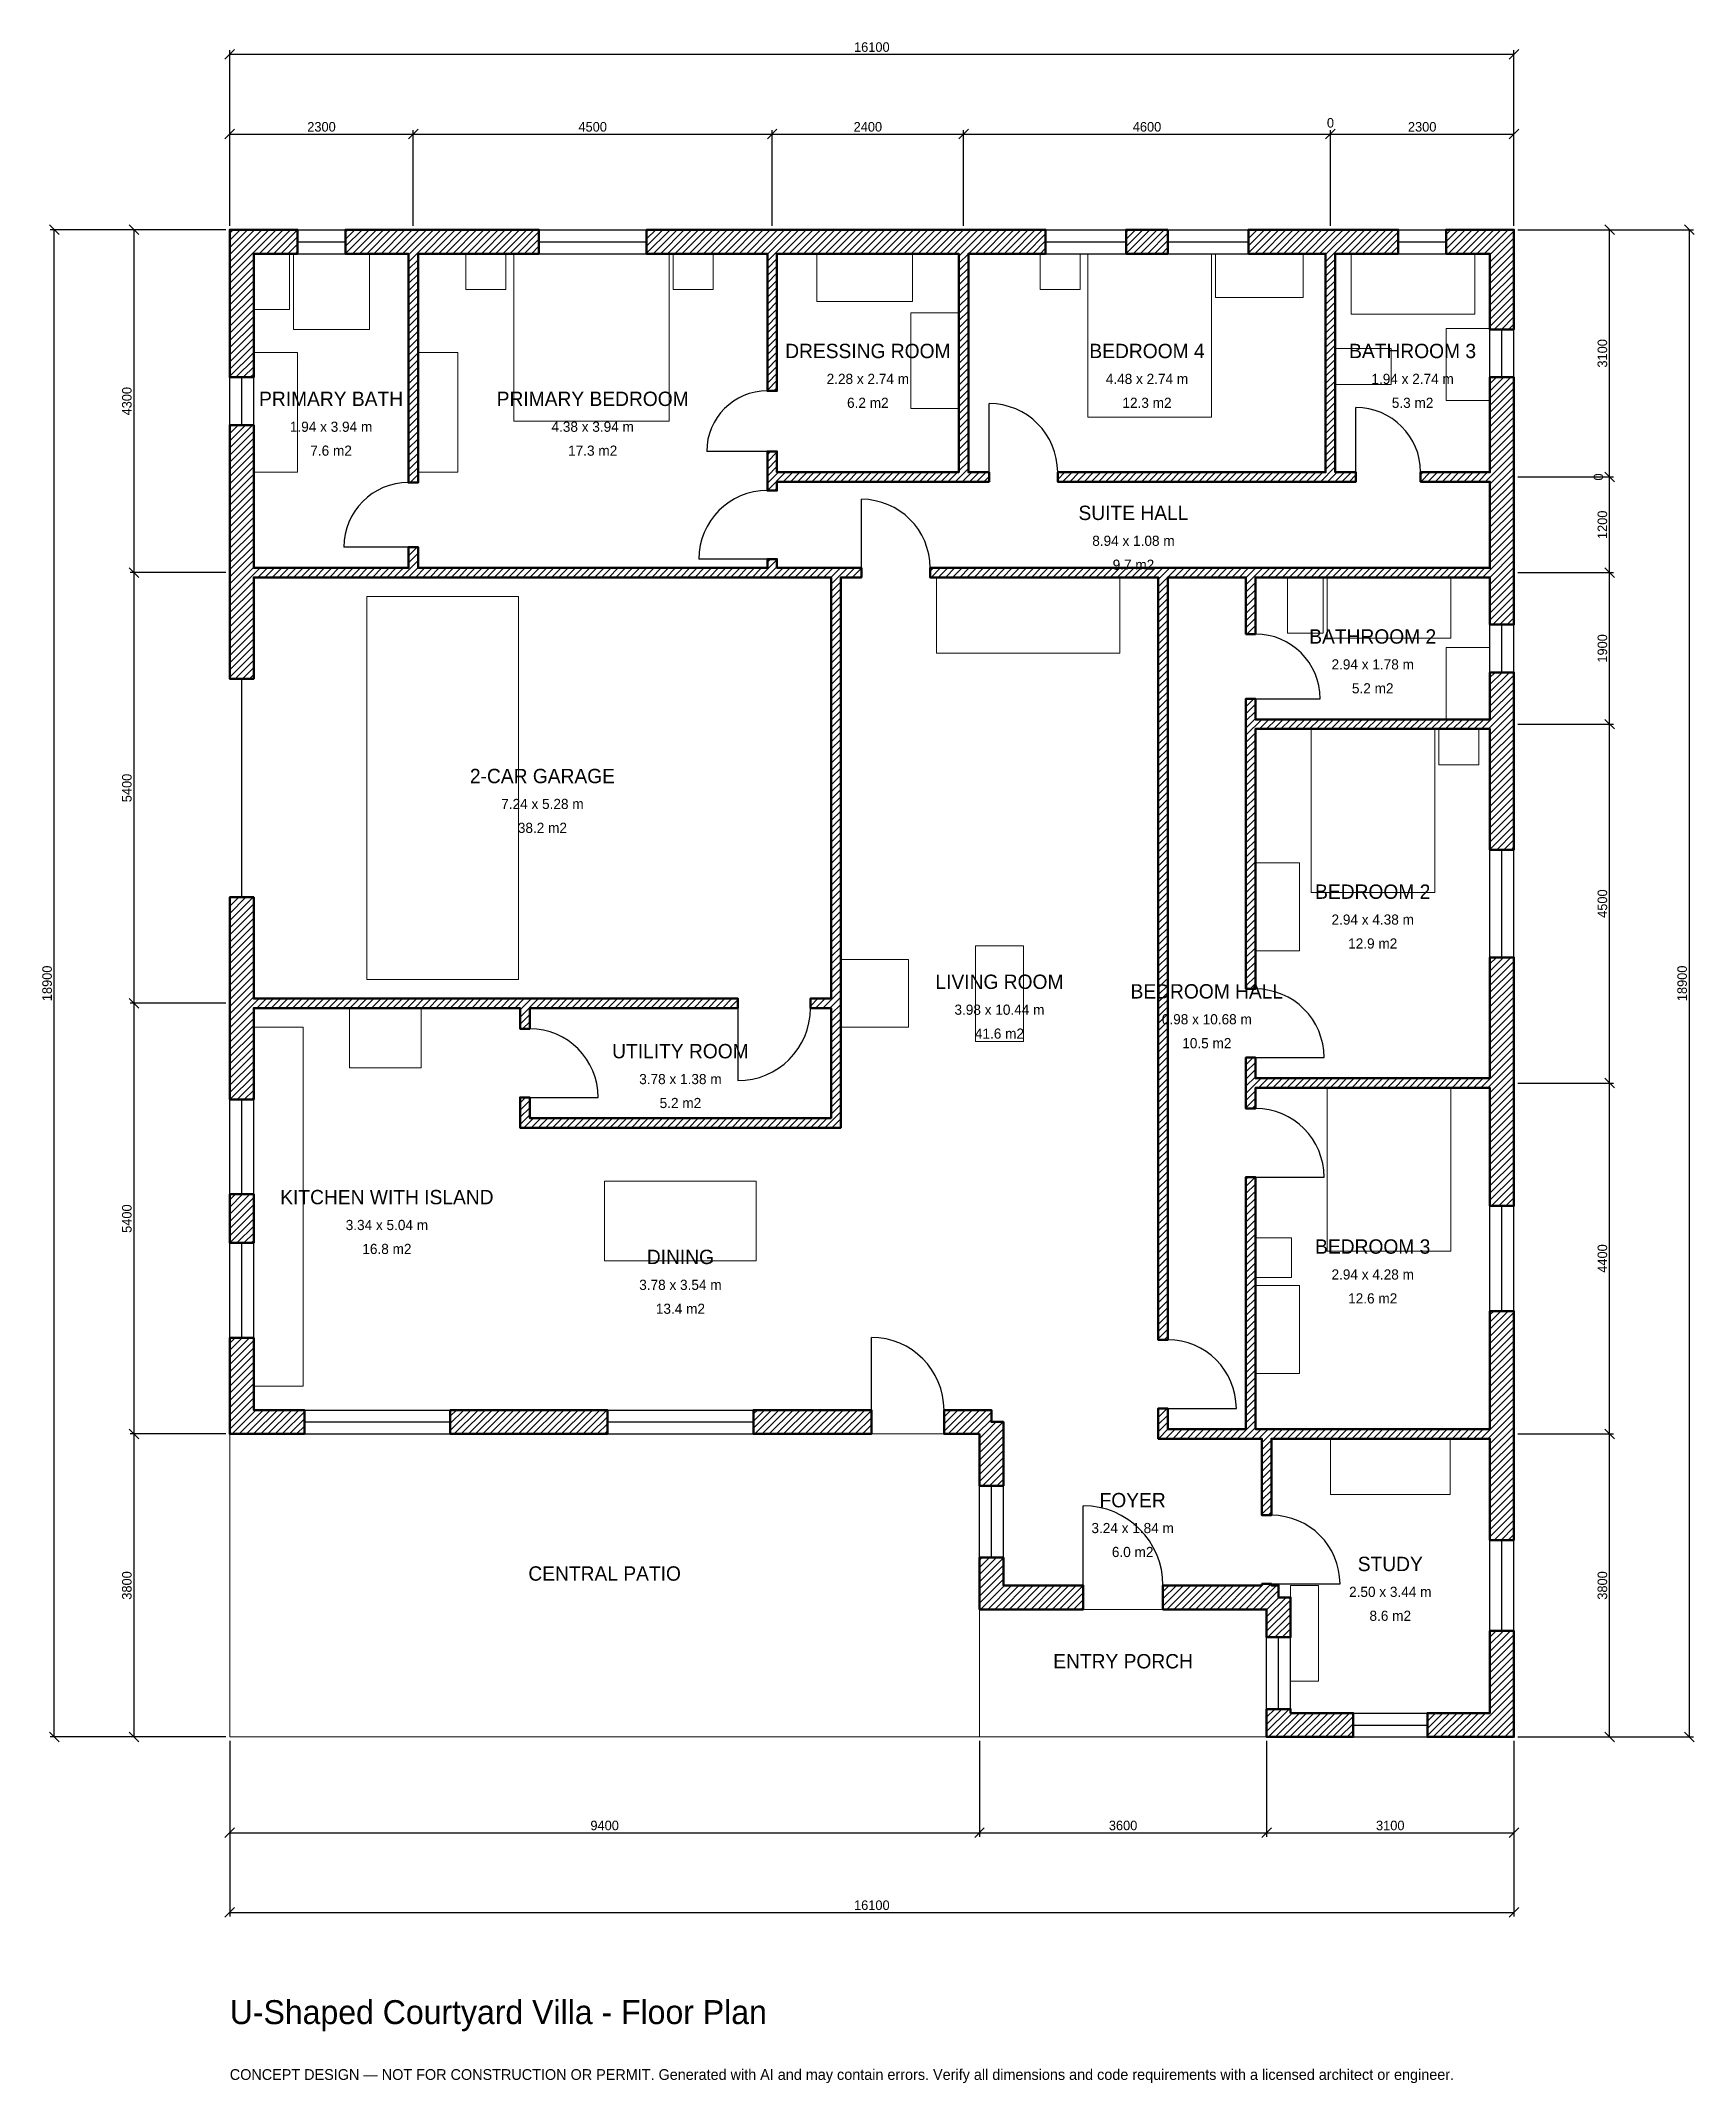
# Model space of a CAD drawing. Header units: millimetres. Extents: x -2369 to 18360, y -4341 to 21269.
import ezdxf
from ezdxf.enums import TextEntityAlignment as Align

# ---------------------------------------------------------------- set-up
doc = ezdxf.new("R2010")
doc.units = ezdxf.units.MM
doc.linetypes.add('DASHED', pattern=[1.524, 1.27, -0.254])
for name, color, linetype, lineweight in [('A-ANNO-DIMS', 1, 'Continuous', 13), ('A-ANNO-TEXT', 7, 'Continuous', 18), ('A-AREA-IDEN', 7, 'Continuous', 18), ('A-DOOR', 2, 'Continuous', 25), ('A-FLOR-FIXT', 9, 'Continuous', 13), ('A-FURN', 9, 'Continuous', 13), ('A-GLAZ', 4, 'Continuous', 25), ('A-SITE-PAVE', 8, 'Continuous', 13), ('A-WALL', 7, 'Continuous', 50), ('A-WALL-PATT', 8, 'Continuous', 13)]:
    doc.layers.add(name, color=color, linetype=linetype, lineweight=lineweight)
doc.dimstyles.new('PLAN', dxfattribs={"dimtxt": 120, "dimasz": 80, "dimexe": 50, "dimexo": 50, "dimgap": 30, "dimtad": 1, "dimdec": 0, "dimtsz": 60, "dimcen": 2.5, "dimclrd": 1, "dimclre": 1, "dimazin": 3, "dimtfac": 1, "dimtmove": 0, "dimatfit": 3})

msp = doc.modelspace()

# ---------------------------------------------------------------- hatches: boundary and pattern name
at = {"layer": 'A-WALL-PATT'}
h = msp.add_hatch(dxfattribs=at)
h.set_pattern_fill('ANSI31', color=8, scale=20)
h.paths.add_polyline_path([(0, 3799.999), (0, 3800), (-0.001, 3800), (-0.001, 4100), (0, 4100), (0, 5005), (300, 5005), (300, 4100), (935, 4100), (935, 3800), (300, 3800), (300, 3799.999), (0, 3799.999)])
h.paths.add_polyline_path([(0, 6805), (300, 6805), (300, 6195), (0, 6195), (0, 6805)])
h.paths.add_polyline_path([(0, 9050), (0, 9140), (-0.001, 9140), (-0.001, 9260), (0, 9260), (0, 9350), (0, 10530), (300, 10530), (300, 9350), (300, 9260), (3640, 9260), (3760, 9260), (6370, 9260), (6370, 9140), (3760, 9140), (3760, 8880), (3640, 8880), (3640, 9140), (300, 9140), (300, 9050), (300, 7995), (0, 7995), (0, 9050)])
h.paths.add_polyline_path([(0, 14450), (0, 14540), (-0.001, 14540), (-0.001, 14660), (0, 14660), (0, 14750), (0, 16450), (300, 16450), (300, 14750), (300, 14660), (2240, 14660), (2240, 14920), (2360, 14920), (2360, 14660), (6740, 14660), (6740, 14770), (6860, 14770), (6860, 14660), (7540, 14660), (7540, 14660), (7920, 14660), (7920, 14540), (7660, 14540), (7660, 14540), (7660, 9260), (7660, 9140), (7660, 7760), (7660, 7640), (7660, 7640), (3640, 7640), (3640, 7640), (3640, 7760), (3640, 8020), (3760, 8020), (3760, 7760), (7540, 7760), (7540, 9140), (7280, 9140), (7280, 9260), (7540, 9260), (7540, 14540), (6860, 14540), (6740, 14540), (2360, 14540), (2240, 14540), (300, 14540), (300, 14450), (300, 13270), (0, 13270), (0, 14450)])
h.paths.add_polyline_path([(0, 18600), (-0.001, 18600), (-0.001, 18900), (0, 18900), (0, 18900.001), (300, 18900.001), (300, 18900), (850, 18900), (850, 18600), (300, 18600), (300, 17050), (0, 17050), (0, 18600)])
h.paths.add_polyline_path([(2150, 18900), (2240, 18900), (2240, 18900.001), (2360, 18900.001), (2360, 18900), (2450, 18900), (3875, 18900), (3875, 18600), (2450, 18600), (2360, 18600), (2360, 15730), (2240, 15730), (2240, 18600), (2150, 18600), (1450, 18600), (1450, 18900), (2150, 18900)])
h.paths.add_polyline_path([(6650, 18900), (6650, 18900), (6740, 18900), (6740, 18900.001), (6860, 18900.001), (6860, 18900), (9050, 18900), (9140, 18900), (9140, 18900.001), (9260, 18900.001), (9260, 18900), (9350, 18900), (10228.333, 18900), (10228.333, 18600), (9350, 18600), (9260, 18600), (9260, 15860), (9520, 15860), (9520, 15740), (9260, 15740), (9140, 15740), (6860, 15740), (6860, 15630), (6740, 15630), (6740, 15740), (6740, 15740), (6740, 15860), (6740, 16120), (6860, 16120), (6860, 15860), (9140, 15860), (9140, 18600), (9050, 18600), (6950, 18600), (6950, 18600), (6860, 18600), (6860, 16880), (6740, 16880), (6740, 18600), (5225, 18600), (5225, 18900), (6650, 18900)])
h.paths.add_polyline_path([(11761.667, 18900), (11761.667, 18600), (11238.333, 18600), (11238.333, 18900), (11761.667, 18900)])
h.paths.add_polyline_path([(13650, 18900), (13740, 18900), (13740, 18900.001), (13860, 18900.001), (13860, 18900), (13950, 18900), (14650, 18900), (14650, 18600), (13950, 18600), (13860, 18600), (13860, 15860), (14120, 15860), (14120, 15740), (13860, 15740), (13740, 15740), (10380, 15740), (10380, 15860), (13740, 15860), (13740, 18600), (13650, 18600), (12771.667, 18600), (12771.667, 18900), (13650, 18900)])
h.paths.add_polyline_path([(15800, 18900), (15800, 18900.001), (16100, 18900.001), (16100, 18900), (16100.001, 18900), (16100.001, 18600), (16100, 18600), (16100, 17650), (15800, 17650), (15800, 18600), (15250, 18600), (15250, 18900), (15800, 18900)])
h.paths.add_polyline_path([(16100, 15950), (16100, 15860), (16100.001, 15860), (16100.001, 15740), (16100, 15740), (16100, 15650), (16100, 14750), (16100, 14660), (16100.001, 14660), (16100.001, 14540), (16100, 14540), (16100, 14450), (16100, 13950), (15800, 13950), (15800, 14450), (15800, 14540), (12860, 14540), (12860, 13830), (12740, 13830), (12740, 14540), (11760, 14540), (11760, 4980), (11640, 4980), (11640, 14540), (8780, 14540), (8780, 14660), (11640, 14660), (11760, 14660), (12860, 14660), (12860, 14660), (15800, 14660), (15800, 14750), (15800, 15650), (15800, 15740), (14930, 15740), (14930, 15860), (15800, 15860), (15800, 15950), (15800, 17050), (16100, 17050), (16100, 15950)])
h.paths.add_polyline_path([(16100, 12850), (16100, 12760), (16100.001, 12760), (16100.001, 12640), (16100, 12640), (16100, 12550), (16100, 11125), (15800, 11125), (15800, 12550), (15800, 12640), (12860, 12640), (12860, 9380), (12740, 9380), (12740, 12640), (12740, 12760), (12740, 13020), (12860, 13020), (12860, 12760), (15800, 12760), (15800, 12850), (15800, 13350), (16100, 13350), (16100, 12850)])
h.paths.add_polyline_path([(16100, 8350), (16100, 8260), (16100.001, 8260), (16100.001, 8140), (16100, 8140), (16100, 8050), (16100, 6660), (15800, 6660), (15800, 8050), (15800, 8140), (12860, 8140), (12860, 7880), (12740, 7880), (12740, 8140), (12740, 8260), (12740, 8520), (12860, 8520), (12860, 8260), (15800, 8260), (15800, 8350), (15800, 9775), (16100, 9775), (16100, 8350)])
h.paths.add_polyline_path([(16100, 3950), (16100, 3860), (16100.001, 3860), (16100.001, 3740), (16100, 3740), (16100, 3650), (16100, 2470), (15800, 2470), (15800, 3650), (15800, 3740), (13060, 3740), (13060, 2780), (12940, 2780), (12940, 3740), (12940, 3740), (12860, 3740), (12860, 3740), (12740, 3740), (12740, 3740), (11760, 3740), (11760, 3740), (11640, 3740), (11640, 3740), (11640, 3860), (11640, 4120), (11760, 4120), (11760, 3860), (12740, 3860), (12740, 7020), (12860, 7020), (12860, 3860), (13060, 3860), (13060, 3860), (15800, 3860), (15800, 3950), (15800, 5340), (16100, 5340), (16100, 3950)])
h.paths.add_polyline_path([(16100, 300), (16100.001, 300), (16100.001, 0), (16100, 0), (16100, -0.001), (15800, -0.001), (15800, 0), (15015, 0), (15015, 300), (15800, 300), (15800, 1330), (16100, 1330), (16100, 300)])
h.paths.add_polyline_path([(13300, 0), (13300, -0.001), (13000, -0.001), (13000, 0), (12999.999, 0), (12999.999, 300), (13000, 300), (13000, 350), (13300, 350), (13300, 300), (14085, 300), (14085, 0), (13300, 0)])
h.paths.add_polyline_path([(13000, 1540), (12999.999, 1540), (12999.999, 1599.999), (12940, 1599.999), (12940, 1600), (11700, 1600), (11700, 1900), (12940, 1900), (12940, 1920), (13060, 1920), (13060, 1900), (13150, 1900), (13150, 1750), (13300, 1750), (13300, 1250), (13000, 1250), (13000, 1540)])
h.paths.add_polyline_path([(9700, 1600), (9700, 1599.999), (9400, 1599.999), (9400, 1600), (9399.999, 1600), (9399.999, 1900), (9400, 1900), (9400, 2250), (9700, 2250), (9700, 1900), (10700, 1900), (10700, 1600), (9700, 1600)])
h.paths.add_polyline_path([(9400, 3800), (8955, 3800), (8955, 4100), (9550, 4100), (9550, 3950), (9700, 3950), (9700, 3150), (9400, 3150), (9400, 3800)])
h.paths.add_polyline_path([(7750, 3800), (7450, 3800), (6565, 3800), (6565, 4100), (7450, 4100), (7750, 4100), (8045, 4100), (8045, 3800), (7750, 3800)])
h.paths.add_polyline_path([(3850, 3800), (3550, 3800), (2765, 3800), (2765, 4100), (3550, 4100), (3850, 4100), (4735, 4100), (4735, 3800), (3850, 3800)])

# ---------------------------------------------------------------- linework, layer by layer
at = {"layer": 'A-DOOR'}
for p, q in [((9520, 15860), (9520, 16720)), ((14120, 15860), (14120, 16670)), ((6740, 16120), (5980, 16120)), ((7920, 14660), (7920, 15520)), ((2240, 14920), (1430, 14920)), ((6740, 14770), (5880, 14770)), ((12860, 13020), (13670, 13020)), ((6370, 9140), (6370, 8230)), ((12860, 8520), (13720, 8520)), ((3760, 8020), (4620, 8020)), ((12860, 7020), (13720, 7020)), ((8045, 4100), (8045, 5010)), ((11760, 4120), (12620, 4120)), ((10700, 1900), (10700, 2900)), ((13060, 1920), (13920, 1920))]:
    msp.add_line(p, q, dxfattribs=at)
at = {"layer": 'A-DOOR', "linetype": 'DASHED'}
msp.add_line((150, 10530), (150, 13270), dxfattribs=at)
at = {"layer": 'A-DOOR'}
for centre, radius, start, end in [((6740, 16120), 760, 90, 180), ((9520, 15860), 860, 0, 90), ((14120, 15860), 810, 0, 90), ((2240, 14920), 810, 90, 180), ((6740, 14770), 860, 90, 180), ((7920, 14660), 860, 0, 90), ((12860, 13020), 810, 0, 90), ((12860, 8520), 860, 0, 90), ((6370, 9140), 910, 270, 360), ((3760, 8020), 860, 0, 90), ((12860, 7020), 860, 0, 90), ((8045, 4100), 910, 0, 90), ((11760, 4120), 860, 0, 90), ((10700, 1900), 1000, 0, 90), ((13060, 1920), 860, 0, 90)]:
    msp.add_arc(centre, radius, start, end, dxfattribs=at)
at = {"layer": 'A-FLOR-FIXT'}
for points in [[(300, 17900), (750, 17900), (750, 18600), (300, 18600)], [(800, 17650), (1750, 17650), (1750, 18600), (800, 18600)], [(14060, 17840), (15610, 17840), (15610, 18600), (14060, 18600)], [(15250, 16760), (15800, 16760), (15800, 17660), (15250, 17660)], [(300, 15860), (850, 15860), (850, 17360), (300, 17360)], [(13860, 16960), (14560, 16960), (14560, 17410), (13860, 17410)], [(13260, 13840), (13710, 13840), (13710, 14540), (13260, 14540)], [(13760, 13780), (15310, 13780), (15310, 14540), (13760, 14540)], [(15250, 12760), (15800, 12760), (15800, 13660), (15250, 13660)], [(300, 4400), (920, 4400), (920, 8900), (300, 8900)]]:
    msp.add_lwpolyline(points, close=True, dxfattribs=at)
at = {"layer": 'A-FURN'}
for points in [[(2960, 18150), (3460, 18150), (3460, 18600), (2960, 18600)], [(3560, 16500), (5510, 16500), (5510, 18600), (3560, 18600)], [(5560, 18150), (6060, 18150), (6060, 18600), (5560, 18600)], [(7360, 18000), (8560, 18000), (8560, 18600), (7360, 18600)], [(10160, 18150), (10660, 18150), (10660, 18600), (10160, 18600)], [(10760, 16550), (12310, 16550), (12310, 18600), (10760, 18600)], [(12360, 18050), (13460, 18050), (13460, 18600), (12360, 18600)], [(8540, 16660), (9140, 16660), (9140, 17860), (8540, 17860)], [(2360, 15860), (2860, 15860), (2860, 17360), (2360, 17360)], [(8860, 13590), (11160, 13590), (11160, 14540), (8860, 14540)], [(1720, 9500), (3620, 9500), (3620, 14300), (1720, 14300)], [(13560, 10590), (15110, 10590), (15110, 12640), (13560, 12640)], [(15160, 12190), (15660, 12190), (15660, 12640), (15160, 12640)], [(12860, 9860), (13410, 9860), (13410, 10960), (12860, 10960)], [(7660, 8900), (8510, 8900), (8510, 9750), (7660, 9750)], [(9350, 8720), (9950, 8720), (9950, 9920), (9350, 9920)], [(1500, 8390), (2400, 8390), (2400, 9140), (1500, 9140)], [(13760, 6090), (15310, 6090), (15310, 8140), (13760, 8140)], [(4700, 5970), (6600, 5970), (6600, 6970), (4700, 6970)], [(12860, 5760), (13310, 5760), (13310, 6260), (12860, 6260)], [(12860, 4560), (13410, 4560), (13410, 5660), (12860, 5660)], [(13800, 3040), (15300, 3040), (15300, 3740), (13800, 3740)], [(13300, 700), (13650, 700), (13650, 1900), (13300, 1900)]]:
    msp.add_lwpolyline(points, close=True, dxfattribs=at)
at = {"layer": 'A-GLAZ'}
for p, q in [((850, 18900), (1450, 18900)), ((850, 18750), (1450, 18750)), ((3875, 18900), (5225, 18900)), ((3875, 18750), (5225, 18750)), ((10228.333, 18900), (11238.333, 18900)), ((10228.333, 18750), (11238.333, 18750)), ((11761.667, 18900), (12771.667, 18900)), ((11761.667, 18750), (12771.667, 18750)), ((14650, 18900), (15250, 18900)), ((14650, 18750), (15250, 18750)), ((850, 18600), (1450, 18600)), ((3875, 18600), (5225, 18600)), ((10228.333, 18600), (11238.333, 18600)), ((11761.667, 18600), (12771.667, 18600)), ((14650, 18600), (15250, 18600)), ((15800, 17050), (15800, 17650)), ((15950, 17050), (15950, 17650)), ((16100, 17050), (16100, 17650)), ((0, 16450), (0, 17050)), ((150, 16450), (150, 17050)), ((300, 16450), (300, 17050)), ((15800, 13350), (15800, 13950)), ((15950, 13350), (15950, 13950)), ((16100, 13350), (16100, 13950)), ((15800, 9775), (15800, 11125)), ((15950, 9775), (15950, 11125)), ((16100, 9775), (16100, 11125)), ((0, 6805), (0, 7995)), ((150, 6805), (150, 7995)), ((300, 6805), (300, 7995)), ((15800, 5340), (15800, 6660)), ((15950, 5340), (15950, 6660)), ((16100, 5340), (16100, 6660)), ((0, 5005), (0, 6195)), ((150, 5005), (150, 6195)), ((300, 5005), (300, 6195)), ((935, 4100), (2765, 4100)), ((4735, 4100), (6565, 4100)), ((935, 3950), (2765, 3950)), ((4735, 3950), (6565, 3950)), ((935, 3800), (2765, 3800)), ((4735, 3800), (6565, 3800)), ((9400, 2250), (9400, 3150)), ((9550, 2250), (9550, 3150)), ((9700, 2250), (9700, 3150)), ((15800, 1330), (15800, 2470)), ((15950, 1330), (15950, 2470)), ((16100, 1330), (16100, 2470)), ((13000, 350), (13000, 1250)), ((13150, 350), (13150, 1250)), ((13300, 350), (13300, 1250)), ((14085, 300), (15015, 300)), ((14085, 150), (15015, 150)), ((14085, 0), (15015, 0))]:
    msp.add_line(p, q, dxfattribs=at)
at = {"layer": 'A-SITE-PAVE', "linetype": 'DASHED'}
for points in [[(0, 0), (9400, 0), (9400, 3800), (0, 3800)], [(9400, 0), (13000, 0), (13000, 1600), (9400, 1600)]]:
    msp.add_lwpolyline(points, close=True, dxfattribs=at)
at = {"layer": 'A-WALL'}
for points in [[(0, 18600), (-0.001, 18600), (-0.001, 18900), (0, 18900), (0, 18900.001), (300, 18900.001), (300, 18900), (850, 18900), (850, 18600), (300, 18600), (300, 17050), (0, 17050), (0, 18600)], [(2150, 18900), (2240, 18900), (2240, 18900.001), (2360, 18900.001), (2360, 18900), (2450, 18900), (3875, 18900), (3875, 18600), (2450, 18600), (2360, 18600), (2360, 15730), (2240, 15730), (2240, 18600), (2150, 18600), (1450, 18600), (1450, 18900), (2150, 18900)], [(6650, 18900), (6650, 18900), (6740, 18900), (6740, 18900.001), (6860, 18900.001), (6860, 18900), (9050, 18900), (9140, 18900), (9140, 18900.001), (9260, 18900.001), (9260, 18900), (9350, 18900), (10228.333, 18900), (10228.333, 18600), (9350, 18600), (9260, 18600), (9260, 15860), (9520, 15860), (9520, 15740), (9260, 15740), (9140, 15740), (6860, 15740), (6860, 15630), (6740, 15630), (6740, 15740), (6740, 15740), (6740, 15860), (6740, 16120), (6860, 16120), (6860, 15860), (9140, 15860), (9140, 18600), (9050, 18600), (6950, 18600), (6950, 18600), (6860, 18600), (6860, 16880), (6740, 16880), (6740, 18600), (5225, 18600), (5225, 18900), (6650, 18900)], [(13650, 18900), (13740, 18900), (13740, 18900.001), (13860, 18900.001), (13860, 18900), (13950, 18900), (14650, 18900), (14650, 18600), (13950, 18600), (13860, 18600), (13860, 15860), (14120, 15860), (14120, 15740), (13860, 15740), (13740, 15740), (10380, 15740), (10380, 15860), (13740, 15860), (13740, 18600), (13650, 18600), (12771.667, 18600), (12771.667, 18900), (13650, 18900)], [(11761.667, 18900), (11761.667, 18600), (11238.333, 18600), (11238.333, 18900), (11761.667, 18900)], [(15800, 18900), (15800, 18900.001), (16100, 18900.001), (16100, 18900), (16100.001, 18900), (16100.001, 18600), (16100, 18600), (16100, 17650), (15800, 17650), (15800, 18600), (15250, 18600), (15250, 18900), (15800, 18900)], [(16100, 15950), (16100, 15860), (16100.001, 15860), (16100.001, 15740), (16100, 15740), (16100, 15650), (16100, 14750), (16100, 14660), (16100.001, 14660), (16100.001, 14540), (16100, 14540), (16100, 14450), (16100, 13950), (15800, 13950), (15800, 14450), (15800, 14540), (12860, 14540), (12860, 13830), (12740, 13830), (12740, 14540), (11760, 14540), (11760, 4980), (11640, 4980), (11640, 14540), (8780, 14540), (8780, 14660), (11640, 14660), (11760, 14660), (12860, 14660), (12860, 14660), (15800, 14660), (15800, 14750), (15800, 15650), (15800, 15740), (14930, 15740), (14930, 15860), (15800, 15860), (15800, 15950), (15800, 17050), (16100, 17050), (16100, 15950)], [(0, 14450), (0, 14540), (-0.001, 14540), (-0.001, 14660), (0, 14660), (0, 14750), (0, 16450), (300, 16450), (300, 14750), (300, 14660), (2240, 14660), (2240, 14920), (2360, 14920), (2360, 14660), (6740, 14660), (6740, 14770), (6860, 14770), (6860, 14660), (7540, 14660), (7540, 14660), (7920, 14660), (7920, 14540), (7660, 14540), (7660, 14540), (7660, 9260), (7660, 9140), (7660, 7760), (7660, 7640), (7660, 7640), (3640, 7640), (3640, 7640), (3640, 7760), (3640, 8020), (3760, 8020), (3760, 7760), (7540, 7760), (7540, 9140), (7280, 9140), (7280, 9260), (7540, 9260), (7540, 14540), (6860, 14540), (6740, 14540), (2360, 14540), (2240, 14540), (300, 14540), (300, 14450), (300, 13270), (0, 13270), (0, 14450)], [(16100, 12850), (16100, 12760), (16100.001, 12760), (16100.001, 12640), (16100, 12640), (16100, 12550), (16100, 11125), (15800, 11125), (15800, 12550), (15800, 12640), (12860, 12640), (12860, 9380), (12740, 9380), (12740, 12640), (12740, 12760), (12740, 13020), (12860, 13020), (12860, 12760), (15800, 12760), (15800, 12850), (15800, 13350), (16100, 13350), (16100, 12850)], [(0, 9050), (0, 9140), (-0.001, 9140), (-0.001, 9260), (0, 9260), (0, 9350), (0, 10530), (300, 10530), (300, 9350), (300, 9260), (3640, 9260), (3760, 9260), (6370, 9260), (6370, 9140), (3760, 9140), (3760, 8880), (3640, 8880), (3640, 9140), (300, 9140), (300, 9050), (300, 7995), (0, 7995), (0, 9050)], [(16100, 8350), (16100, 8260), (16100.001, 8260), (16100.001, 8140), (16100, 8140), (16100, 8050), (16100, 6660), (15800, 6660), (15800, 8050), (15800, 8140), (12860, 8140), (12860, 7880), (12740, 7880), (12740, 8140), (12740, 8260), (12740, 8520), (12860, 8520), (12860, 8260), (15800, 8260), (15800, 8350), (15800, 9775), (16100, 9775), (16100, 8350)], [(16100, 3950), (16100, 3860), (16100.001, 3860), (16100.001, 3740), (16100, 3740), (16100, 3650), (16100, 2470), (15800, 2470), (15800, 3650), (15800, 3740), (13060, 3740), (13060, 2780), (12940, 2780), (12940, 3740), (12940, 3740), (12860, 3740), (12860, 3740), (12740, 3740), (12740, 3740), (11760, 3740), (11760, 3740), (11640, 3740), (11640, 3740), (11640, 3860), (11640, 4120), (11760, 4120), (11760, 3860), (12740, 3860), (12740, 7020), (12860, 7020), (12860, 3860), (13060, 3860), (13060, 3860), (15800, 3860), (15800, 3950), (15800, 5340), (16100, 5340), (16100, 3950)], [(0, 6805), (300, 6805), (300, 6195), (0, 6195), (0, 6805)], [(0, 3799.999), (0, 3800), (-0.001, 3800), (-0.001, 4100), (0, 4100), (0, 5005), (300, 5005), (300, 4100), (935, 4100), (935, 3800), (300, 3800), (300, 3799.999), (0, 3799.999)], [(3850, 3800), (3550, 3800), (2765, 3800), (2765, 4100), (3550, 4100), (3850, 4100), (4735, 4100), (4735, 3800), (3850, 3800)], [(7750, 3800), (7450, 3800), (6565, 3800), (6565, 4100), (7450, 4100), (7750, 4100), (8045, 4100), (8045, 3800), (7750, 3800)], [(9400, 3800), (8955, 3800), (8955, 4100), (9550, 4100), (9550, 3950), (9700, 3950), (9700, 3150), (9400, 3150), (9400, 3800)], [(9700, 1600), (9700, 1599.999), (9400, 1599.999), (9400, 1600), (9399.999, 1600), (9399.999, 1900), (9400, 1900), (9400, 2250), (9700, 2250), (9700, 1900), (10700, 1900), (10700, 1600), (9700, 1600)], [(13000, 1540), (12999.999, 1540), (12999.999, 1599.999), (12940, 1599.999), (12940, 1600), (11700, 1600), (11700, 1900), (12940, 1900), (12940, 1920), (13060, 1920), (13060, 1900), (13150, 1900), (13150, 1750), (13300, 1750), (13300, 1250), (13000, 1250), (13000, 1540)], [(16100, 300), (16100.001, 300), (16100.001, 0), (16100, 0), (16100, -0.001), (15800, -0.001), (15800, 0), (15015, 0), (15015, 300), (15800, 300), (15800, 1330), (16100, 1330), (16100, 300)], [(13300, 0), (13300, -0.001), (13000, -0.001), (13000, 0), (12999.999, 0), (12999.999, 300), (13000, 300), (13000, 350), (13300, 350), (13300, 300), (14085, 300), (14085, 0), (13300, 0)]]:
    msp.add_lwpolyline(points, close=True, dxfattribs=at)

# ---------------------------------------------------------------- texts
at = {"layer": 'A-ANNO-TEXT'}
for s, height, p in [('U-Shaped Courtyard Villa - Floor Plan', 300, (0, -3600)), ('CONCEPT DESIGN — NOT FOR CONSTRUCTION OR PERMIT. Generated with AI and may contain errors. Verify all dimensions and code requirements with a licensed architect or engineer.', 135, (0, -4300))]:
    msp.add_text(s, height=height, dxfattribs=at).set_placement(p)
at = {"layer": 'A-AREA-IDEN'}
for s, height, p in [('DRESSING ROOM', 180, (8000, 17380)), ('BEDROOM 4', 180, (11500, 17380)), ('BATHROOM 3', 180, (14830, 17380)), ('2.28 x 2.74 m', 127.5, (8000, 17030)), ('4.48 x 2.74 m', 127.5, (11500, 17030)), ('1.94 x 2.74 m', 127.5, (14830, 17030)), ('PRIMARY BATH', 180, (1270, 16780)), ('PRIMARY BEDROOM', 180, (4550, 16780)), ('6.2 m2', 127.5, (8000, 16730)), ('12.3 m2', 127.5, (11500, 16730)), ('5.3 m2', 127.5, (14830, 16730)), ('1.94 x 3.94 m', 127.5, (1270, 16430)), ('4.38 x 3.94 m', 127.5, (4550, 16430)), ('7.6 m2', 127.5, (1270, 16130)), ('17.3 m2', 127.5, (4550, 16130)), ('SUITE HALL', 180, (11330, 15350)), ('8.94 x 1.08 m', 127.5, (11330, 15000)), ('9.7 m2', 127.5, (11330, 14700)), ('BATHROOM 2', 180, (14330, 13800)), ('2.94 x 1.78 m', 127.5, (14330, 13450)), ('5.2 m2', 127.5, (14330, 13150)), ('2-CAR GARAGE', 180, (3920, 12050)), ('7.24 x 5.28 m', 127.5, (3920, 11700)), ('38.2 m2', 127.5, (3920, 11400)), ('BEDROOM 2', 180, (14330, 10600)), ('2.94 x 4.38 m', 127.5, (14330, 10250)), ('12.9 m2', 127.5, (14330, 9950)), ('LIVING ROOM', 180, (9650, 9470)), ('BEDROOM HALL', 180, (12250, 9350)), ('3.98 x 10.44 m', 127.5, (9650, 9120)), ('0.98 x 10.68 m', 127.5, (12250, 9000)), ('41.6 m2', 127.5, (9650, 8820)), ('10.5 m2', 127.5, (12250, 8700)), ('UTILITY ROOM', 180, (5650, 8600)), ('3.78 x 1.38 m', 127.5, (5650, 8250)), ('5.2 m2', 127.5, (5650, 7950)), ('KITCHEN WITH ISLAND', 180, (1970, 6770)), ('3.34 x 5.04 m', 127.5, (1970, 6420)), ('16.8 m2', 127.5, (1970, 6120)), ('BEDROOM 3', 180, (14330, 6150)), ('DINING', 180, (5650, 6020)), ('3.78 x 3.54 m', 127.5, (5650, 5670)), ('2.94 x 4.28 m', 127.5, (14330, 5800)), ('13.4 m2', 127.5, (5650, 5370)), ('12.6 m2', 127.5, (14330, 5500)), ('FOYER', 180, (11320, 2970)), ('3.24 x 1.84 m', 127.5, (11320, 2620)), ('6.0 m2', 127.5, (11320, 2320)), ('CENTRAL PATIO', 180, (4700, 2050)), ('STUDY', 180, (14550, 2170)), ('2.50 x 3.44 m', 127.5, (14550, 1820)), ('8.6 m2', 127.5, (14550, 1520)), ('ENTRY PORCH', 180, (11200, 950))]:
    msp.add_text(s, height=height, dxfattribs=at).set_placement(p, align=Align.MIDDLE_CENTER)

# ---------------------------------------------------------------- dimensions: what is measured, and where the dimension line sits
at = {"layer": 'A-ANNO-DIMS'}
for base, p1, p2, text in [((0, 21100), (0, 18900), (16100, 18900), '16100'), ((0, 20100), (0, 18900), (2300, 18900), '2300'), ((2300, 20100), (2300, 18900), (6800, 18900), '4500'), ((6800, 20100), (6800, 18900), (9200, 18900), '2400'), ((9200, 20100), (9200, 18900), (13800, 18900), '4600'), ((13800, 20100), (13800, 18900), (13800, 18900), '0'), ((13800, 20100), (13800, 18900), (16100, 18900), '2300'), ((0, -1200), (0, 0), (9400, 0), '9400'), ((0, -2200), (0, 0), (16100, 0), '16100'), ((9400, -1200), (9400, 0), (13000, 0), '3600'), ((13000, -1200), (13000, 0), (16100, 0), '3100')]:
    msp.add_linear_dim(base=base, p1=p1, p2=p2, text=text, dimstyle='PLAN', dxfattribs=at).render()
for base, p1, p2, text in [((-2200, 0), (0, 0), (0, 18900), '18900'), ((-1200, 14600), (0, 14600), (0, 18900), '4300'), ((17300, 15800), (16100, 15800), (16100, 18900), '3100'), ((18300, 0), (16100, 0), (16100, 18900), '18900'), ((17300, 14600), (16100, 14600), (16100, 15800), '1200'), ((17300, 15800), (16100, 15800), (16100, 15800), '0'), ((-1200, 9200), (0, 9200), (0, 14600), '5400'), ((17300, 12700), (16100, 12700), (16100, 14600), '1900'), ((17300, 8200), (16100, 8200), (16100, 12700), '4500'), ((-1200, 3800), (0, 3800), (0, 9200), '5400'), ((17300, 3800), (16100, 3800), (16100, 8200), '4400'), ((-1200, 0), (0, 0), (0, 3800), '3800'), ((17300, 0), (16100, 0), (16100, 3800), '3800')]:
    msp.add_linear_dim(base=base, p1=p1, p2=p2, angle=90, text=text, dimstyle='PLAN', dxfattribs=at).render()

doc.saveas('drawing.dxf')
